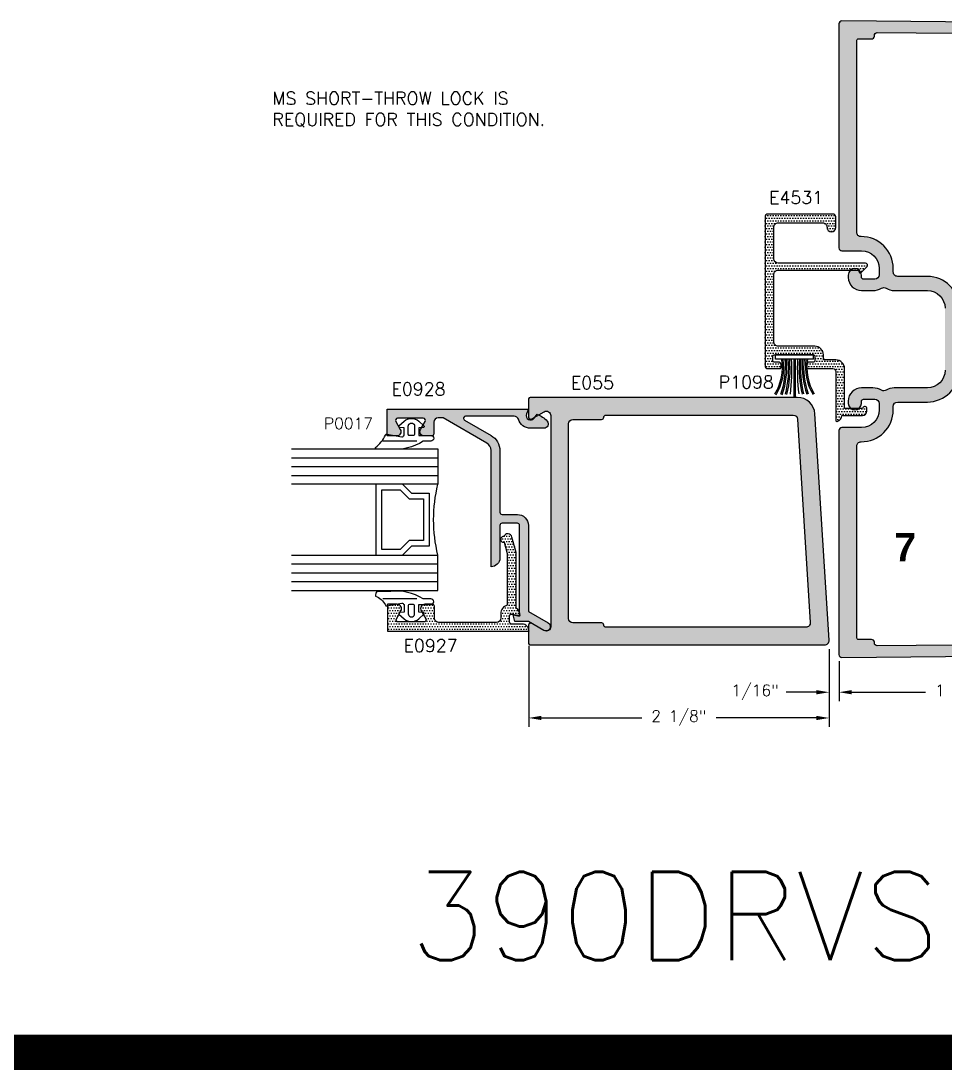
# Model space of a CAD drawing. Extents: x 0 to 139, y 0 to 39.
# Drawn here: x 29.75 to 36.28, y 26.83 to 34.25 of the extents above; entities that cross this region are included whole.
import ezdxf

# ---------------------------------------------------------------- set-up
doc = ezdxf.new("R2010")
doc.units = 0
doc.header["$MEASUREMENT"] = 0
doc.layers.get('DEFPOINTS').update_dxf_attribs({"linetype": 'CONTINUOUS'})
for name, color, linetype in [('R-ANNO-DIMS', 3, 'CONTINUOUS'), ('R-ANNO-TEXT', 6, 'CONTINUOUS'), ('R-DET1', 4, 'CONTINUOUS'), ('R-DET2', 2, 'CONTINUOUS'), ('R-OTLN', 1, 'CONTINUOUS'), ('R-PAT1', 5, 'CONTINUOUS'), ('TITLE', 7, 'CONTINUOUS')]:
    doc.layers.add(name, color=color, linetype=linetype)
doc.styles.get("Standard").update_dxf_attribs({"font": 'simplex'})
doc.dimstyles.new('1X', dxfattribs={"dimtxt": 0.08, "dimasz": 0.09, "dimexe": 0.0625, "dimexo": 0.0625, "dimgap": 0.0625, "dimtad": 0, "dimdec": 5, "dimzin": 4, "dimtxsty": 'STANDARD', "dimcen": 0, "dimazin": 3, "dimtfac": 1, "dimtdec": 5, "dimtofl": 0, "dimtmove": 0, "dimatfit": 3, "dimtolj": 1, "dimtzin": 0})
pattern_1 = [(0, (30.73358910054979, 26.76292618112427), (0.009375, 0.01875), [0, -0.01875])]

# ---------------------------------------------------------------- blocks, each defined once
blk = doc.blocks.new('*D8')
at = {"layer": 'DEFPOINTS', "color": 0}
for p in [(35.46140788283751, 29.87169323325892), (35.53201933336552, 29.78584132183121), (35.46140788283751, 29.50401309183361)]:
    blk.add_point(p, dxfattribs=at)
at = {"layer": 'R-ANNO-DIMS', "color": 0}
for p, q in [((35.46140788283751, 29.80919323325892), (35.46140788283751, 29.44151309183361)), ((35.53201933336552, 29.72334132183121), (35.53201933336552, 29.44151309183361)), ((35.3714078828375, 29.50401309183361), (35.15676502569465, 29.50401309183361)), ((35.62201933336552, 29.50401309183361), (35.71201933336552, 29.50401309183361))]:
    blk.add_line(p, q, dxfattribs=at)
for points in [[(35.3714078828375, 29.51901309183361), (35.3714078828375, 29.48901309183361), (35.46140788283751, 29.50401309183361)], [(35.62201933336552, 29.51901309183361), (35.62201933336552, 29.48901309183361), (35.53201933336552, 29.50401309183361)]]:
    blk.add_solid(points, dxfattribs=at)
at = {"layer": 'R-ANNO-DIMS', "color": 0, "insert": (34.93807454950417, 29.50401309183361), "char_height": 0.08, "attachment_point": 5}
blk.add_mtext('\\A1;1/16"', dxfattribs=at)
blk = doc.blocks.new('*D9')
at = {"layer": 'DEFPOINTS', "color": 0}
for p in [(33.33670683336552, 29.89521632183121), (35.46140788283751, 29.87169323325892), (33.33670683336552, 29.32211606660232)]:
    blk.add_point(p, dxfattribs=at)
at = {"layer": 'R-ANNO-DIMS', "color": 0}
for p, q in [((33.33670683336552, 29.83271632183121), (33.33670683336552, 29.25961606660232)), ((35.46140788283751, 29.80919323325892), (35.46140788283751, 29.25961606660232)), ((33.42670683336552, 29.32211606660232), (34.13655735810151, 29.32211606660232)), ((35.3714078828375, 29.32211606660232), (34.66155735810152, 29.32211606660232))]:
    blk.add_line(p, q, dxfattribs=at)
for points in [[(33.42670683336552, 29.33711606660232), (33.42670683336552, 29.30711606660232), (33.33670683336552, 29.32211606660232)], [(35.3714078828375, 29.33711606660232), (35.3714078828375, 29.30711606660232), (35.46140788283751, 29.32211606660232)]]:
    blk.add_solid(points, dxfattribs=at)
at = {"layer": 'R-ANNO-DIMS', "color": 0, "insert": (34.39905735810152, 29.32211606660232), "char_height": 0.08, "attachment_point": 5}
blk.add_mtext('\\A1;2 1/8"', dxfattribs=at)
blk = doc.blocks.new('*D10')
at = {"layer": 'DEFPOINTS', "color": 0}
for p in [(35.53201933336552, 29.78584132183121), (37.28116671748985, 29.78526197297322), (37.28116671748985, 29.50401309183361)]:
    blk.add_point(p, dxfattribs=at)
at = {"layer": 'R-ANNO-DIMS', "color": 0}
for p, q in [((35.53201933336552, 29.72334132183121), (35.53201933336552, 29.44151309183361)), ((37.28116671748985, 29.72276197297322), (37.28116671748985, 29.44151309183361)), ((35.62201933336552, 29.50401309183361), (36.14409302542768, 29.50401309183361)), ((37.19116671748984, 29.50401309183361), (36.66909302542769, 29.50401309183361))]:
    blk.add_line(p, q, dxfattribs=at)
for points in [[(35.62201933336552, 29.51901309183361), (35.62201933336552, 29.48901309183361), (35.53201933336552, 29.50401309183361)], [(37.19116671748984, 29.51901309183361), (37.19116671748984, 29.48901309183361), (37.28116671748985, 29.50401309183361)]]:
    blk.add_solid(points, dxfattribs=at)
at = {"layer": 'R-ANNO-DIMS', "color": 0, "insert": (36.40659302542768, 29.50401309183361), "char_height": 0.08, "attachment_point": 5}
blk.add_mtext('\\A1;1 3/4"', dxfattribs=at)

msp = doc.modelspace()

# ---------------------------------------------------------------- hatches: boundary and pattern name
at = {"layer": 'R-PAT1'}
h = msp.add_hatch(dxfattribs=at)
h.set_pattern_fill('DOTS', color=256, scale=0.3, style=0)
h.set_pattern_definition(pattern_1)
edge = h.paths.add_edge_path()
edge.add_arc((35.55140788283751, 31.35499129738978), 0.02000000000000313, 90.00000000002038, 180.0000000000203)
edge.add_line((35.53140788283751, 31.35499129738977), (35.53140788283751, 29.77016659631332))
edge.add_arc((35.55140788283751, 29.77016659631331), 0.02000000000000313, 179.9999999999796, 270.4999999999857)
edge.add_line((35.55158241354747, 29.75016735785202), (37.26134200973853, 29.76508820380195))
edge.add_arc((37.26116747902856, 29.78508744226324), 0.02000000000000502, 270.5000000000264, 360.5000000000264)
edge.add_line((37.28116671748985, 29.78526197297322), (37.27791919260371, 30.15739146593489))
edge.add_arc((37.2699194972192, 30.15732165365091), 0.007999999999999124, 0.4999999999909929, 120.5001091747006)
edge.add_line((37.26585917718113, 30.16421467919768), (37.2375038714957, 30.14751205491771))
edge.add_arc((37.22989077142432, 30.16043647781791), 0.01499999999999774, 180.5000000000198, 300.50010917472866, ccw=False)
edge.add_line((37.21489134257836, 30.16030557978543), (37.21425088277145, 30.23369500452191))
edge.add_arc((37.18325201591505, 30.23342531152968), 0.03100004001111048, 0.4984659742341289, 180.5015340257749)
edge.add_line((37.15225316354451, 30.23315395862288), (37.1535044019171, 30.08978636094358))
edge.add_arc((37.18450322136557, 30.09005690263508), 0.03100000000009193, 180.5000352863994, 254.5860505580462)
edge.add_arc((37.16802418979152, 30.03028699784686), 0.03099999999999839, 0.49999999999181455, 74.58605055812001, ccw=False)
edge.add_line((37.19902300940651, 30.0305575204473), (37.20047164080483, 29.86456080397846))
edge.add_arc((37.18047240234355, 29.86438627326849), 0.01999999999999786, -89.49999999999369, 0.5000000000063096, ccw=False)
edge.add_line((37.18064693305352, 29.84438703480721), (35.80158241354747, 29.83235212107057))
edge.add_arc((35.8014078828375, 29.85235135953185), 0.01999999999999786, 180, 270.50000000000625, ccw=False)
edge.add_line((35.78140788283751, 29.85235135953185), (35.78140788283751, 29.85700247521216))
edge.add_arc((35.76140788283751, 29.85700247521216), 0.01999999999999602, 0, 90.50000000000627)
edge.add_line((35.76123335212754, 29.87700171367344), (35.67153878086999, 29.87621896100853))
edge.add_arc((35.67140788283751, 29.89121838985449), 0.01499999999999842, 180.0000000000271, 270.5000000000198, ccw=False)
edge.add_line((35.65640788283751, 29.89121838985449), (35.65640788283751, 31.24400910132289))
edge.add_arc((35.68740788283752, 31.2440091013229), 0.03100000000001302, 89.3242623115841, 180.0000000000131, ccw=False)
edge.add_arc((35.69042703781584, 31.49999129738977), 0.2249999999999945, 269.3242623115799, 360.0000000000027)
edge.add_line((35.91542703781584, 31.49999129738978), (35.91542703781584, 31.52495955149278))
edge.add_arc((35.94642703781584, 31.52495955149278), 0.03100000000000591, 90, 180, ccw=False)
edge.add_line((35.94642703781584, 31.55595955149279), (36.15640788283751, 31.55595955149278))
edge.add_arc((36.15640788283751, 31.78095955149278), 0.2250000000000085, 270, 360)
edge.add_line((36.38140788283751, 31.78095955149278), (36.38140788283751, 31.99999129738978))
edge.add_line((36.38140788283751, 31.99999129738978), (36.38140788283751, 32.21902304328677))
edge.add_arc((36.15640788283751, 32.21902304328676), 0.2250000000000014, 1.809382218788122e-12, 90.00000000000179)
edge.add_line((36.15640788283751, 32.44402304328676), (35.94642703781584, 32.44402304328676))
edge.add_arc((35.94642703781584, 32.47502304328677), 0.03100000000000591, 180, 270, ccw=False)
edge.add_line((35.91542703781584, 32.47502304328677), (35.91542703781584, 32.49999129738977))
edge.add_arc((35.69042703781589, 32.49999129738973), 0.2249999999999446, 9.046911093942898e-12, 90.67573768843293)
edge.add_arc((35.6874078828375, 32.75597349345654), 0.0310000000000005, 180.0000000000131, 270.67573768844244, ccw=False)
edge.add_line((35.65640788283751, 32.75597349345654), (35.65640788283751, 34.10876420492507))
edge.add_arc((35.67140788283751, 34.10876420492507), 0.01500000000000767, 89.50000000000762, 180, ccw=False)
edge.add_line((35.67153878086999, 34.12376363377103), (35.76123335212754, 34.12298088110612))
edge.add_arc((35.76140788283751, 34.1429801195674), 0.01999999999999786, 269.4999999999937, 360)
edge.add_line((35.78140788283751, 34.1429801195674), (35.78140788283751, 34.1476312352477))
edge.add_arc((35.80140788283751, 34.1476312352477), 0.02000000000000313, 89.5000000000141, 180, ccw=False)
edge.add_line((35.80158241354747, 34.16763047370898), (37.18064693305352, 34.15559555997233))
edge.add_arc((37.18047240234355, 34.13559632151104), 0.01999999999999786, -0.5000000000063096, 89.49999999999369, ccw=False)
edge.add_line((37.20047164080483, 34.13542179080108), (37.19902300949439, 33.96942508440154))
edge.add_arc((37.16802418987945, 33.96969560700206), 0.03099999999994756, 285.41391550122125, 359.49999999986295, ccw=False)
edge.add_arc((37.18450318604722, 33.9099256924522), 0.03100000000001286, 105.4139155013649, 179.499978828104)
edge.add_line((37.15350436653218, 33.91019622650731), (37.15225316267186, 33.76682853616047))
edge.add_arc((37.18325201460553, 33.76655713319244), 0.03100004001249786, 179.4983734450958, 359.5016265548952)
edge.add_line((37.2142508818988, 33.76628749026145), (37.21489134289002, 33.83967705070681))
edge.add_arc((37.22989077173598, 33.83954615267433), 0.01499999999999842, 59.4999590346618, 179.4999999999802, ccw=False)
edge.add_line((37.23750385642111, 33.85247058463776), (37.26585918609359, 33.83576799169737))
edge.add_arc((37.26991949792565, 33.84266102207786), 0.00799999999999611, 239.4999590346662, 359.4999999999835)
edge.add_line((37.27791919331016, 33.84259120979387), (37.28116671748985, 34.21472062180635))
edge.add_arc((37.26116747902857, 34.21489515251631), 0.01999999999999069, 359.5000000000139, 449.5000000000139)
edge.add_line((37.26134200973853, 34.23489439097759), (35.55158241354747, 34.24981523692753))
edge.add_arc((35.5514078828375, 34.22981599846625), 0.01999999999999786, 89.49999999999375, 180)
edge.add_line((35.53140788283751, 34.22981599846625), (35.53140788283751, 32.64499129738978))
edge.add_arc((35.5514078828375, 32.64499129738978), 0.01999999999999602, 180, 270)
edge.add_line((35.5514078828375, 32.62499129738978), (35.69042703781584, 32.62499129738978))
edge.add_arc((35.69042703781584, 32.49999129738978), 0.125, 0, 90, ccw=False)
edge.add_line((35.81542703781584, 32.49999129738978), (35.81542703781584, 32.45502304328677))
edge.add_arc((35.78442703781585, 32.45502304328678), 0.03099999999999881, 269.99999999998687, 359.99999999998687, ccw=False)
edge.add_line((35.78442703781584, 32.42402304328678), (35.70542703781584, 32.42402304328678))
edge.add_arc((35.70542703781584, 32.43902304328677), 0.01499999999999346, 180.0000000000271, 270.0000000000271, ccw=False)
edge.add_line((35.69042703781584, 32.43902304328677), (35.69042703781584, 32.45352304328676))
edge.add_arc((35.64392703781584, 32.45352304328676), 0.04650000000000176, 0, 180)
edge.add_line((35.59742703781584, 32.45352304328676), (35.59742703781584, 32.43702304328677))
edge.add_arc((35.69042703781584, 32.43702304328678), 0.09299999999999642, 180.0000000000044, 270.0000000000044)
edge.add_line((35.69042703781584, 32.34402304328678), (35.77042703781584, 32.34402304328677))
edge.add_arc((35.77042703781582, 32.46902304328678), 0.1250000000000142, 270.0000000000098, 300.0593864917926)
edge.add_arc((35.84856702562799, 32.33400399905702), 0.03100000000000084, 57.87116047521607, 120.05938649176261, ccw=False)
edge.add_arc((35.92142703781584, 32.45002304328676), 0.105999999999986, 237.8711604752359, 270)
edge.add_line((35.92142703781584, 32.34402304328677), (36.15640788283751, 32.34402304328677))
edge.add_arc((36.15640788283751, 32.21902304328677), 0.125, 0, 90, ccw=False)
edge.add_line((36.28140788283751, 32.21902304328677), (36.28140788283751, 31.99999129738978))
edge.add_line((36.28140788283751, 31.99999129738978), (36.28140788283751, 31.78095955149278))
edge.add_arc((36.15640788283751, 31.78095955149278), 0.125, -90, 0, ccw=False)
edge.add_line((36.15640788283751, 31.65595955149278), (35.92142703781584, 31.65595955149278))
edge.add_arc((35.92142703781584, 31.54995955149279), 0.105999999999991, 90, 122.1288395247631)
edge.add_arc((35.84856702562799, 31.66597859572254), 0.0310000000000013, 239.94061350821949, 302.1288395247658, ccw=False)
edge.add_arc((35.77042703781585, 31.53095955149278), 0.1249999999999989, 59.9406135082187, 90.00000000000325)
edge.add_line((35.77042703781584, 31.65595955149278), (35.69042703781584, 31.65595955149277))
edge.add_arc((35.69042703781584, 31.56295955149277), 0.09299999999999642, 89.99999999999562, 179.9999999999956)
edge.add_line((35.59742703781584, 31.56295955149278), (35.59742703781584, 31.54645955149277))
edge.add_arc((35.64392703781584, 31.54645955149277), 0.04650000000000176, 180, 360)
edge.add_line((35.69042703781584, 31.54645955149277), (35.69042703781584, 31.56095955149279))
edge.add_arc((35.70542703781584, 31.56095955149279), 0.01500000000000057, 90, 180, ccw=False)
edge.add_line((35.70542703781584, 31.57595955149279), (35.78442703781584, 31.57595955149279))
edge.add_arc((35.78442703781584, 31.54495955149278), 0.03100000000000591, 0, 90, ccw=False)
edge.add_line((35.81542703781584, 31.54495955149278), (35.81542703781584, 31.49999129738978))
edge.add_arc((35.69042703781584, 31.49999129738978), 0.125, -90, 0, ccw=False)
edge.add_line((35.69042703781584, 31.37499129738978), (35.5514078828375, 31.37499129738978))
h = msp.add_hatch(dxfattribs=at)
h.set_pattern_fill('DOTS', color=256, scale=0.3, style=0)
h.set_pattern_definition(pattern_1)
edge = h.paths.add_edge_path()
edge.add_arc((35.30959174222391, 31.79976047855586), 0.008000000000002672, 180.0000000000254, 270)
edge.add_line((35.30959174222391, 31.79176047855586), (35.48859174222391, 31.79176047855586))
edge.add_arc((35.4885917422239, 31.77176047855585), 0.02000000000000313, -2.029310053330846e-11, 89.9999999999797, ccw=False)
edge.add_line((35.50859174222391, 31.77176047855585), (35.50859174222391, 31.42629818098183))
edge.add_arc((35.51659174222391, 31.42629818098182), 0.008000000000002672, 179.9999999999491, 286.8550928569553)
edge.add_arc((35.50552455031754, 31.46282750827105), 0.04616902525473057, 286.8550928569733, 356.190101886297)
edge.add_line((35.55159154222391, 31.45975974855585), (35.69759172222391, 31.45975974855585))
edge.add_arc((35.69759146201388, 31.49076002876515), 0.0310002802103902, 270.0004809291008, 359.9997223780226)
edge.add_line((35.72859174222391, 31.49075987855585), (35.72859174222391, 31.50976088855585))
edge.add_arc((35.7135917572239, 31.50976090566314), 0.01499998500001264, 359.9999346548875, 519.645625193592)
edge.add_arc((35.69202790822339, 31.51776088855584), 0.007999999999997136, 270, 339.6456251935986, ccw=False)
edge.add_line((35.69202790822339, 31.50976088855585), (35.5705917422239, 31.50976088855585))
edge.add_line((35.5705917422239, 31.50976088855585), (35.5705917422239, 31.79176047855586))
edge.add_arc((35.50859123008888, 31.79176026642258), 0.06200051213538468, 0.0001960361456130359, 89.99952672688634)
edge.add_line((35.50859174222391, 31.85376077855585), (35.4215917422239, 31.85376077855585))
edge.add_line((35.4215917422239, 31.85376077855585), (35.4215917422239, 31.88876057855585))
edge.add_arc((35.35959105937616, 31.88876019570967), 0.06200068284892775, 0.0003537940097903482, 89.999461381474)
edge.add_line((35.35959164222391, 31.95076087855585), (35.10159174222391, 31.95076087855585))
edge.add_arc((35.10159174222336, 31.98176087855547), 0.03099999999961511, 179.9998151741935, 270.0000000010243, ccw=False)
edge.add_line((35.0705917422239, 31.98176097855585), (35.0705917422239, 32.45675947855585))
edge.add_arc((35.101588157708, 32.45676306306036), 0.03099641569135755, 89.99355899541513, 180.0066258299757, ccw=False)
edge.add_line((35.10159164222391, 32.48775947855586), (35.6655916722239, 32.48775947855586))
edge.add_arc((35.6655916722239, 32.47975947855585), 0.008000000000009777, 0, 90, ccw=False)
edge.add_line((35.67359167222391, 32.47975947855585), (35.67359167222391, 32.47607513736223))
edge.add_arc((35.68159167222391, 32.47607513736223), 0.007999999999995566, 180, 315.0001474841313)
edge.add_line((35.6872485410346, 32.47041829767397), (35.72924250572391, 32.51241247855585))
edge.add_arc((35.71874398921541, 32.52291236527), 0.0148481133444405, 314.9962612870897, 450.0050897137274)
edge.add_line((35.71874267022391, 32.53776047855585), (35.10159164222391, 32.53776047855585))
edge.add_arc((35.1015916422239, 32.56876047855584), 0.0309999999999917, 180, 270.00000000001313, ccw=False)
edge.add_line((35.07059164222391, 32.56876047855584), (35.07059164222391, 32.79176047855586))
edge.add_arc((35.1015916422239, 32.79176047855586), 0.0309999999999917, 89.99999999998693, 180, ccw=False)
edge.add_line((35.10159164222391, 32.82276047855585), (35.41559164222391, 32.82276047855585))
edge.add_arc((35.41558078654127, 32.79173427061959), 0.03102620983539825, -1.7967394697524242, 89.97995292319172, ccw=False)
edge.add_arc((35.47759174222391, 32.79076147855584), 0.03099999999999881, 179.9999999999869, 270)
edge.add_arc((35.47759174222391, 32.79076147855585), 0.03100000000000591, 270, 360)
edge.add_line((35.50859174222391, 32.79076147855585), (35.50859174222391, 32.86476047855585))
edge.add_arc((35.48859174222391, 32.86476047855585), 0.01999999999999602, 0, 90)
edge.add_line((35.48859174222391, 32.88476047855585), (35.0285917422239, 32.88476047855585))
edge.add_arc((35.0285917422239, 32.86476047855585), 0.01999999999999602, 90, 180)
edge.add_line((35.00859174222391, 32.86476047855585), (35.00859174222391, 31.81176047855585))
edge.add_arc((35.02859174222391, 31.81176047855585), 0.02000000000000313, 179.9999999999796, 269.9999999999797)
edge.add_line((35.0285917422239, 31.79176047855584), (35.1135916422239, 31.79176047855586))
edge.add_arc((35.1135916422239, 31.79976047855586), 0.007999999999999119, 270, 359.9999999999745)
edge.add_line((35.1215916422239, 31.79976047855585), (35.1215916422239, 31.81576067855585))
edge.add_arc((35.09859044720526, 31.81576018356292), 0.02300119502396993, 0.001233023139020943, 89.99702321879772)
edge.add_line((35.09859164222391, 31.83876137855584), (35.07259174222391, 31.83876137855584))
edge.add_arc((35.07259174222391, 31.84676137855585), 0.008000000000006224, 179.9999999999746, 270, ccw=False)
edge.add_line((35.0645917422239, 31.84676137855585), (35.0645917422239, 31.88076057855585))
edge.add_arc((35.0725917422239, 31.88076057855585), 0.007999999999995566, 89.99999999994913, 179.9999999999746, ccw=False)
edge.add_line((35.07259174222391, 31.88876057855585), (35.35159164222391, 31.88876057855585))
edge.add_arc((35.35159164222392, 31.88076057855585), 0.007999999999999119, 2.55226950685028e-11, 90.00000000005087, ccw=False)
edge.add_line((35.35959164222391, 31.88076057855585), (35.35959164222391, 31.84676137855585))
edge.add_arc((35.35159164222391, 31.84676137855585), 0.008000000000002672, -90, 2.55226950685028e-11, ccw=False)
edge.add_line((35.35159164222391, 31.83876137855584), (35.32459174222391, 31.83876137855584))
edge.add_arc((35.32459293724255, 31.81576018356291), 0.02300119502397611, 90.00297678118457, 179.9987669768433)
edge.add_line((35.30159174222391, 31.81576067855585), (35.30159174222391, 31.79976047855585))
h = msp.add_hatch(dxfattribs=at)
h.set_pattern_fill('DOTS', color=256, scale=0.3, style=0)
h.set_pattern_definition(pattern_1)
edge = h.paths.add_edge_path()
edge.add_line((35.23667183121095, 31.58876057855585), (33.34647183121095, 31.58876057855585))
edge.add_arc((33.34647183121095, 31.57876057855584), 0.01000000000000512, 90, 180)
edge.add_line((33.33647183121094, 31.57876057855584), (33.33647183121094, 31.44976057855585))
edge.add_arc((33.35147183121095, 31.44975096317123), 0.0150000030818614, 179.9632719412223, 299.999993203518)
edge.add_line((33.35897183121094, 31.43676057855585), (33.44597183121095, 31.48696057855585))
edge.add_arc((33.46147183121094, 31.46011375019764), 0.03100003536925456, 0.08655049179418484, 119.99996225792779, ccw=False)
edge.add_line((33.49247183121094, 31.46016057855584), (33.49247183121094, 29.96736057855585))
edge.add_arc((33.46147183121094, 29.96730741870455), 0.03100004558012322, -119.99995136206041, 0.0982526494819922, ccw=False)
edge.add_line((33.44597183121095, 29.94046057855584), (33.35897183121094, 29.99076057855585))
edge.add_arc((33.35147183121095, 29.97777019394046), 0.01500000308185386, 60.0000067964888, 180.0367280587641)
edge.add_line((33.33647183121094, 29.97776057855584), (33.33647183121094, 29.84876057855585))
edge.add_arc((33.34647183121094, 29.84876057855585), 0.00999999999999801, 179.9999999999796, 270)
edge.add_line((33.34647183121094, 29.83876057855585), (35.4304681859127, 29.83876057855585))
edge.add_arc((35.4304681859127, 29.86976057855585), 0.03099999999999881, 270, 363.5743488755018)
edge.add_line((35.46140788283751, 29.87169323325892), (35.36147183121094, 31.47156057855585))
edge.add_arc((35.2366559021569, 31.46369720017748), 0.1250633793927931, 3.604858403541425, 89.9927023595904)
edge = h.paths.add_edge_path(flags=16)
edge.add_line((33.85347183121095, 29.99476057855586), (33.64847183121094, 29.99476057855586))
edge.add_arc((33.64847183121093, 30.02576057855585), 0.03099999999999525, 180.0000000000066, 270.00000000001313, ccw=False)
edge.add_line((33.61747183121094, 30.02576057855585), (33.61747183121094, 31.40176057855585))
edge.add_arc((33.64847183121093, 31.40176057855585), 0.0309999999999917, 89.99999999998693, 179.9999999999934, ccw=False)
edge.add_line((33.64847183121094, 31.43276057855584), (33.85247183121094, 31.43276057855584))
edge.add_arc((33.85244925056578, 31.44778315920101), 0.01502259761579001, 270.0861220001037, 359.9138779998826)
edge.add_line((33.86747183121094, 31.44776057855584), (33.86747183121094, 31.44876057855585))
edge.add_arc((33.88249441185611, 31.44873799791069), 0.01502259761579357, 90.08612200013079, 179.9138779998827, ccw=False)
edge.add_line((33.88247183121094, 31.46376057855585), (35.207548596017, 31.46376057855585))
edge.add_arc((35.207548596017, 31.43276057855585), 0.03099999999999881, 3.575848731105623, 90, ccw=False)
edge.add_line((35.23848824233929, 31.43469404317966), (35.32835100612417, 29.99669404317966))
edge.add_arc((35.29741135980188, 29.99476057855584), 0.03099999999999713, -90, 3.5758487311119893, ccw=False)
edge.add_line((35.29741135980188, 29.96376057855585), (33.88247183121094, 29.96376057855585))
edge.add_arc((33.8824934267394, 29.97878954197049), 0.01502897893023076, 178.2039479240363, 269.9176701844758, ccw=False)
edge.add_arc((33.8532939371566, 29.98052731941), 0.01423437080477043, 354.8943970141806, 449.2839273334573)
h = msp.add_hatch(dxfattribs=at)
h.set_pattern_fill('DOTS', color=256, scale=0.3, style=0)
h.set_pattern_definition(pattern_1)
edge = h.paths.add_edge_path()
edge.add_line((33.07079762047987, 30.73023495798485), (33.07079762047987, 31.21224885798486))
edge.add_arc((33.00879624695129, 31.21224848994772), 0.06200137352967326, 0.000340104967831376, 59.99926717605745)
edge.add_line((33.03979762047987, 31.26594285798485), (32.73158182047987, 31.44389085798485))
edge.add_line((32.73158182047987, 31.44389085798485), (32.69679752047987, 31.44389085798485))
edge.add_arc((32.69679752047988, 31.41289085798485), 0.03100000000000236, 90.00000000001312, 180.0000000000066)
edge.add_line((32.66579752047987, 31.41289085798485), (32.66579752047987, 31.33089085798485))
edge.add_arc((32.65079752047987, 31.33089085798485), 0.01500000000000057, -90, 0, ccw=False)
edge.add_line((32.65079752047987, 31.31589085798485), (32.59879750799718, 31.31589085798485))
edge.add_arc((32.59879750799718, 31.34689085798485), 0.03099999999999525, 150.0000115675777, 270, ccw=False)
edge.add_line((32.57195071735054, 31.36239085256469), (32.60428232199406, 31.4183908606075))
edge.add_arc((32.5912919394231, 31.42589085798485), 0.01499999999999971, 330.0000115675495, 450)
edge.add_line((32.5912919394231, 31.44089085798485), (32.40930300153686, 31.44089085798485))
edge.add_arc((32.40930300153686, 31.42589085798486), 0.01499999999999702, 90, 210.0002953732075)
edge.add_line((32.39631265914453, 31.41839079101649), (32.42864454057289, 31.36239099638615))
edge.add_arc((32.40179783296207, 31.34689085798485), 0.03100000000000118, -90, 30.000295373223423, ccw=False)
edge.add_line((32.40179783296207, 31.31589085798485), (32.33479762047987, 31.31589085798485))
edge.add_line((32.33479762047987, 31.31589085798485), (32.33479762047987, 31.50589085798485))
edge.add_line((32.33479762047987, 31.50589085798485), (33.33479752047987, 31.50589085798485))
edge.add_line((33.33479752047987, 31.50589085798485), (33.32101119428869, 31.47139554079556))
edge.add_arc((33.34979752047987, 31.45989085798485), 0.03100016616342608, 158.2154895882214, 322.1879262449502)
edge.add_line((33.37428845275929, 31.44088547616167), (33.39679725258087, 31.46989102297205))
edge.add_arc((33.33479752047989, 31.30517285798485), 0.1760001155037788, 41.25002614669779, 69.37371891264559, ccw=False)
edge.add_arc((33.44386557784885, 31.40082284655598), 0.03093198857114176, -89.99997660338857, 41.25033065963811, ccw=False)
edge.add_line((33.44386559047987, 31.36989085798484), (33.34979762047979, 31.36989092700848))
edge.add_arc((33.34979752047987, 31.45989085798485), 0.08999993097641706, 196.8134408242496, 270.00006366197704, ccw=False)
edge.add_arc((33.23397013470131, 31.42489085798487), 0.03099999999998651, 16.81344082421118, 89.99999999996061)
edge.add_line((33.23397013470133, 31.45589085798485), (32.89077908618678, 31.45589085798485))
edge.add_arc((32.89077908618678, 31.44089085798485), 0.01500000000000057, 90, 239.999903994998)
edge.add_line((32.88327906442007, 31.42790048949513), (33.07029762047987, 31.31992485798486))
edge.add_arc((33.0077981876161, 31.21167200994844), 0.1249994328638674, -6.965529490798872e-05, 60.000150086314875, ccw=False)
edge.add_line((33.13279762047987, 31.21167185798485), (33.13279762047987, 30.77689095798485))
edge.add_arc((33.14879762047987, 30.77689095798485), 0.01599999999999824, 180.0000000000127, 270)
edge.add_line((33.14879762047987, 30.76089095798486), (33.25679762047987, 30.76089095798486))
edge.add_arc((33.25679762047987, 30.68289095798485), 0.07800000000000296, 0, 90, ccw=False)
edge.add_line((33.33479762047987, 30.68289095798485), (33.33479762047987, 30.07577804251476))
edge.add_line((33.33479762047987, 30.07577804251476), (33.47429762617052, 29.99523764469936))
edge.add_arc((33.45879762654323, 29.96839086848691), 0.03099999002334318, -120.00000985053128, 59.99999014945729, ccw=False)
edge.add_line((33.44329762691595, 29.94154409227446), (33.33479752047987, 30.00418660798485))
edge.add_line((33.33479752047987, 30.00418660798485), (33.23912328918485, 30.00418660798485))
edge.add_line((33.23912328918485, 30.00418660798485), (33.22679762047986, 30.05018665798485))
edge.add_line((33.22679762047986, 30.05018665798485), (33.27279762047987, 30.04207557561764))
edge.add_line((33.27279762047987, 30.04207557561764), (33.27279762047987, 30.68289095798485))
edge.add_arc((33.25679762047987, 30.68289095798485), 0.01599999999999824, 2.544443745171093e-11, 90.00000000002544)
edge.add_line((33.25679762047987, 30.69889095798484), (33.14879762047987, 30.69889095798484))
edge.add_arc((33.14879762047987, 30.68289095798485), 0.01599999999999469, 90, 179.9999999999873)
edge.add_line((33.13279762047987, 30.68289095798485), (33.13279762047987, 30.45289095798485))
edge.add_arc((33.07079762047987, 30.45289095798485), 0.06199999999999761, -90, 0, ccw=False)
edge.add_line((33.07079762047987, 30.39089095798485), (33.07079762047987, 30.73023495798485))
h = msp.add_hatch(dxfattribs=at)
h.set_pattern_fill('DOTS', color=256, scale=0.3, style=0)
h.set_pattern_definition(pattern_1)
edge = h.paths.add_edge_path()
edge.add_line((32.40627168938951, 30.12591741692609), (32.33927168938951, 30.12591741692609))
edge.add_line((32.33927168938951, 30.12591741692609), (32.33927168938951, 29.93591741692609))
edge.add_line((32.33927168938951, 29.93591741692609), (33.33927155900431, 29.93591741692609))
edge.add_arc((33.28927155938951, 29.93591741692609), 0.04999999961479773, 0, 90.00002291831389)
edge.add_line((33.28927153938951, 29.98591741654089), (33.21627158938951, 29.98591747692609))
edge.add_arc((33.2162715893895, 30.00091747692608), 0.01499999999999346, 180.0000000000271, 270.0000000000271, ccw=False)
edge.add_line((33.20127158938951, 30.00091747692608), (33.20127158938951, 30.04144211692608))
edge.add_arc((33.21627159737744, 30.04144208711479), 0.01500000798796584, 80.00012427180718, 179.9998861293364, ccw=False)
edge.add_line((33.21887628938951, 30.05621421692608), (33.27727158938951, 30.04591751692608))
edge.add_arc((33.2139882893895, 30.04406121692608), 0.06331051973077022, 1.680185238242142, 58.283893352635)
edge.add_line((33.24727131369761, 30.09791715625951), (33.24727167938951, 30.49291761692608))
edge.add_line((33.24727167938951, 30.49291761692608), (33.21832708938951, 30.60094031692608))
edge.add_arc((33.18838627902964, 30.59292128590476), 0.03099608013163837, 14.99359910116711, 157.3667941034292)
edge.add_arc((33.15843991320753, 30.58489400283867), 0.02000027793669582, 86.16589182183114, 284.9988829159012)
edge.add_line((33.16361598938951, 30.56557511692608), (33.18527168938951, 30.48475411692608))
edge.add_line((33.18527168938951, 30.48475411692608), (33.18527168938951, 30.11921471692608))
edge.add_arc((33.20126337508766, 30.05932110728187), 0.06199176145005934, 104.9493284190677, 180.0025789815715)
edge.add_line((33.1392716137004, 30.05931831692608), (33.1392715893895, 30.02891748692609))
edge.add_arc((33.10827157231844, 30.02891747399715), 0.03100001707106073, -89.9999684484028, 2.3895918502603308e-05, ccw=False)
edge.add_line((33.10827158938951, 29.99791745692609), (32.70127168938951, 29.99791745692609))
edge.add_arc((32.70127168938951, 30.02891745692609), 0.03099999999999881, 179.9999815174889, 270, ccw=False)
edge.add_line((32.67027168938951, 30.02891746692609), (32.67027168938951, 30.11091741692609))
edge.add_arc((32.65527168938951, 30.11091741692609), 0.01500000000000057, 0, 90)
edge.add_line((32.65527168938951, 30.12591741692609), (32.60327168938951, 30.12591741692609))
edge.add_arc((32.60327168938951, 30.09491741692608), 0.03100000000000236, 90, 210.0025561106182)
edge.add_line((32.57642559339337, 30.07941621923796), (32.60875653719145, 30.02341748452483))
edge.add_arc((32.59576618938951, 30.01591742692608), 0.01499999999999713, -90, 30.000254047177407, ccw=False)
edge.add_line((32.59576618938951, 30.00091742692608), (32.41377708938951, 30.00091748212323))
edge.add_arc((32.41377708938951, 30.01591741692609), 0.01499993480285866, 149.9998121124221, 270, ccw=False)
edge.add_line((32.40078678938951, 30.02341742692609), (32.43302058938951, 30.07924911692609))
edge.add_arc((32.40627168938951, 30.09491741692609), 0.03099998832419135, 329.6401507379842, 450)
edge.add_arc((32.40627168938951, 30.12591741108818), 5.837904382133274e-09, 90, 270, ccw=False)

# ---------------------------------------------------------------- linework, layer by layer
at = {"layer": 'R-DET1'}
for points in [[(35.30159174222391, 31.79976047855585, 0.414213562373095), (35.30959174222391, 31.79176047855586), (35.48859174222391, 31.79176047855586, -0.414213562373095), (35.50859174222391, 31.77176047855585), (35.50859174222391, 31.42629818098183, 0.5032488353033644), (35.51891135962729, 31.41864185189394, 0.3121116704504286), (35.55159154222391, 31.45975974855585), (35.69759172222391, 31.45975974855585, 0.4142096847024618), (35.72859174222391, 31.49075987855585), (35.72859174222391, 31.50976088855585, 0.8364685785934068), (35.69952838233257, 31.51497828399582, -0.3135996460870694), (35.69202790822339, 31.50976088855585), (35.5705917422239, 31.50976088855585), (35.5705917422239, 31.79176047855586, 0.4142101409010818), (35.50859174222391, 31.85376077855585), (35.4215917422239, 31.85376077855585), (35.4215917422239, 31.88876057855585, 0.4142090004112708), (35.35959164222391, 31.95076087855585), (35.10159174222391, 31.95076087855585, -0.4142145071991075), (35.0705917422239, 31.98176097855585), (35.0705917422239, 32.45675947855585, -0.4142803609689801), (35.10159164222391, 32.48775947855586), (35.6655916722239, 32.48775947855586, -0.414213562373095), (35.67359167222391, 32.47975947855585), (35.67359167222391, 32.47607513736223, 0.6681795687489501), (35.6872485410346, 32.47041829767397), (35.72924250572391, 32.51241247855585, 0.6682343589451617), (35.71874267022391, 32.53776047855585), (35.10159164222391, 32.53776047855585, -0.414213562373095), (35.07059164222391, 32.56876047855584), (35.07059164222391, 32.79176047855586, -0.4142135623730992), (35.10159164222391, 32.82276047855585), (35.41559164222391, 32.82276047855585, -0.4233253683336736), (35.44659174222391, 32.79076147855585, 0.4142135623730991), (35.47759174222391, 32.75976147855584, 0.414213562373095), (35.50859174222391, 32.79076147855585), (35.50859174222391, 32.86476047855585, 0.414213562373095), (35.48859174222391, 32.88476047855585), (35.0285917422239, 32.88476047855585, 0.414213562373082), (35.00859174222391, 32.86476047855585), (35.00859174222391, 31.81176047855585, 0.4142135623730853), (35.0285917422239, 31.79176047855584), (35.1135916422239, 31.79176047855586, 0.414213562373095), (35.1215916422239, 31.79976047855585), (35.1215916422239, 31.81576067855585, 0.4141920422231903), (35.09859164222391, 31.83876137855584), (35.07259174222391, 31.83876137855584, -0.414213562373095), (35.0645917422239, 31.84676137855585), (35.0645917422239, 31.88076057855585, -0.4142135623730948), (35.07259174222391, 31.88876057855585), (35.35159164222391, 31.88876057855585, -0.414213562373095), (35.35959164222391, 31.88076057855585), (35.35959164222391, 31.84676137855585, -0.4142135623730932), (35.35159164222391, 31.83876137855584), (35.32459174222391, 31.83876137855584, 0.4141920422231391), (35.30159174222391, 31.81576067855585)], [(32.40627168938951, 30.12591741692609), (32.33927168938951, 30.12591741692609), (32.33927168938951, 29.93591741692609), (33.33927155900431, 29.93591741692609, 0.4142136795303875), (33.28927153938951, 29.98591741654089), (33.21627158938951, 29.98591747692609, -0.414213562373095), (33.20127158938951, 30.00091747692608), (33.20127158938951, 30.04144211692608, -0.4663063931197173), (33.21887628938951, 30.05621421692608), (33.27727158938951, 30.04591751692608, 0.2521277736724621), (33.24727131369761, 30.09791715625951), (33.24727167938951, 30.49291761692608), (33.21832708938951, 30.60094031692608, 0.7157527911224081), (33.1597772893895, 30.60484951692608, 1.179503686689975), (33.16361598938951, 30.56557511692608), (33.18527168938951, 30.48475411692608), (33.18527168938951, 30.11921471692608, 0.3397134021535914), (33.1392716137004, 30.05931831692608), (33.1392715893895, 30.02891748692609, -0.4142135232376429), (33.10827158938951, 29.99791745692609), (32.70127168938951, 29.99791745692609, -0.4142136568547816), (32.67027168938951, 30.02891746692609), (32.67027168938951, 30.11091741692609, 0.414213562373095), (32.65527168938951, 30.12591741692609), (32.60327168938951, 30.12591741692609, 0.5773651401341753), (32.57642559339337, 30.07941621923796), (32.60875653719145, 30.02341748452483, -0.5773517471770181), (32.59576618938951, 30.00091742692608), (32.41377708938951, 30.00091748212323, -0.5773513622757223), (32.40078678938951, 30.02341742692609), (32.43302058938951, 30.07924911692609, 0.5794456885954623), (32.40627168938951, 30.12591740525028, -1.000000000000002)]]:
    msp.add_lwpolyline(points, format="xyb", close=True, dxfattribs=at)
at = {"layer": 'R-DET1', "linetype": 'CONTINUOUS'}
msp.add_lwpolyline([(33.07079762047987, 30.73023495798485), (33.07079762047987, 31.21224885798486, 0.2679441747827628), (33.03979762047987, 31.26594285798485), (32.73158182047987, 31.44389085798485), (32.69679752047987, 31.44389085798485, 0.414213562373095), (32.66579752047987, 31.41289085798485), (32.66579752047987, 31.33089085798485, -0.4142135623731122), (32.65079752047987, 31.31589085798485), (32.59879750799718, 31.31589085798485, -0.5773502018922027), (32.57195071735054, 31.36239085256469), (32.60428232199406, 31.4183908606075, 0.5773502018922106), (32.5912919394231, 31.44089085798485), (32.40930300153686, 31.44089085798485, 0.5773519876026599), (32.39631265914453, 31.41839079101649), (32.42864454057289, 31.36239099638615, -0.5773519876026744), (32.40179783296207, 31.31589085798485), (32.33479762047987, 31.31589085798485), (32.33479762047987, 31.50589085798485), (33.33479752047987, 31.50589085798485), (33.32101119428869, 31.47139554079556, 0.8690756106374549), (33.37428845275929, 31.44088547616167), (33.39679725258087, 31.46989102297205, -0.1233324454869151), (33.46712136047987, 31.42121785798486, -0.6447667400829383), (33.44386559047987, 31.36989085798484), (33.34979762047979, 31.36989092700848, -0.3306536283672185), (33.26364493641533, 31.43385780524873, 0.330653320219514), (33.23397013470133, 31.45589085798485), (32.89077908618678, 31.45589085798485, 0.7673263224333275), (32.88327906442007, 31.42790048949513), (33.07029762047987, 31.31992485798486, -0.2679502200740389), (33.13279762047987, 31.21167185798485), (33.13279762047987, 30.77689095798485, 0.414213562373095), (33.14879762047987, 30.76089095798486), (33.25679762047987, 30.76089095798486, -0.4142135623730961), (33.33479762047987, 30.68289095798485), (33.33479762047987, 30.07577804251476), (33.47429762617052, 29.99523764469936, -0.9999999999999999), (33.44329762691595, 29.94154409227446), (33.33479752047987, 30.00418660798485), (33.23912328918485, 30.00418660798485), (33.22679762047986, 30.05018665798485), (33.27279762047987, 30.04207557561764), (33.27279762047987, 30.68289095798485, 0.414213562373095), (33.25679762047987, 30.69889095798484), (33.14879762047987, 30.69889095798484, 0.414213562373095), (33.13279762047987, 30.68289095798485), (33.13279762047987, 30.45289095798485, -0.414213562373095), (33.07079762047987, 30.39089095798485)], format="xyb", close=True, dxfattribs=at)
at = {"layer": 'R-DET2'}
for p, q in [((35.08159164222391, 31.85876057855585), (35.08159164222391, 31.88876057855585)), ((35.35159164222391, 31.88876057855585), (35.08159164222391, 31.88876057855585)), ((35.35159164222391, 31.85876057855585), (35.08159164222391, 31.85876057855585)), ((35.21217553201125, 31.85876057855585), (35.21217553201125, 31.58876057855585)), ((35.22217553201126, 31.85876057855585), (35.22217553201126, 31.58876057855585)), ((35.35159164222391, 31.85876057855585), (35.35159164222391, 31.88876057855585))]:
    msp.add_line(p, q, dxfattribs=at)
for points in [[(32.36059426786233, 31.22306021073626), (32.26248569597973, 31.22306021073626, -0.477037012448265), (32.25270463668988, 31.23514128718092, 0.1406653100870492), (32.32304622659871, 31.32148696213127, -0.3788088368526451), (32.33369884331604, 31.32936783266754), (32.43901547848805, 31.31015382100929, 0.3462419148266733), (32.45488703591552, 31.32011576799022), (32.45488703591552, 31.37420268297953), (32.42468978997354, 31.37531354805745, -0.6086559015379466), (32.41928642301482, 31.38845828894675), (32.45583906161443, 31.42076895979447, -0.3786170875212405), (32.5589350102166, 31.42076895979447), (32.59548764881621, 31.38845828894675, -0.6086559015379387), (32.5900842818575, 31.37531354805745), (32.55988703591552, 31.37420268297953), (32.55988703591552, 31.31920268297952), (32.64488703591552, 31.31920268297952, -0.9999999999999999), (32.64488703591552, 31.27920268297953), (32.58984752864787, 31.27920268297953, -0.1709008816327118)], [(32.51488703591552, 31.40525005807609, -0.341998713119647), (32.52988703591552, 31.38588514134504), (32.52988703591552, 31.32720268297953, -0.414213562373095), (32.52188703591552, 31.31920268297952), (32.49288703591552, 31.31920268297952, -0.4142135623730958), (32.48488703591552, 31.32720268297953), (32.48488703591552, 31.38588514134504, -0.341998713119647), (32.49988703591552, 31.40525005807609, -0.1270166537925822)], [(32.36147101064307, 30.21672089018845), (32.26336243876052, 30.21672080298084, 0.217940884498496), (32.25414015958287, 30.1839708439784, -0.1690634905219287), (32.32304640531466, 30.12201531455499, 0.3788088368526451), (32.3336990290372, 30.11413445348772), (32.43901564713005, 30.13334855876072, -0.3462419148266733), (32.45488721341258, 30.12338662588785), (32.45488726148982, 30.06929971089856), (32.42469001653529, 30.06818881897865, 0.6086559015379466), (32.41928666126079, 30.05504407328637), (32.45583932858097, 30.02273343492989, 0.3786170875212405), (32.5589352771831, 30.0227335265707), (32.59548788706211, 30.05504422990963, 0.6086559015379387), (32.59008450841919, 30.06818896599594), (32.55988726148978, 30.06929980423187), (32.55988721260091, 30.12429980423185), (32.64488721260087, 30.12429987978739, 0.9999999999999999), (32.64488717704533, 30.16429987978738), (32.58984766977769, 30.16429983086338, 0.1721494571227325)], [(32.51488728908746, 30.03825238913534, 0.341998713119647), (32.5298872718742, 30.05761731919971), (32.52988721971203, 30.1162997775652, 0.414213562373095), (32.52188721260092, 30.12429977045409), (32.49288721260093, 30.12429974467632, 0.4142135623730958), (32.48488721971204, 30.1162997375652), (32.48488727187421, 30.0576172791997, 0.341998713119647), (32.49988728908747, 30.03825237580202, 0.1270166537925822)]]:
    msp.add_lwpolyline(points, format="xyb", close=True, dxfattribs=at)
for points in [[(32.54569724533673, 31.27920268297953), (32.30592120768056, 31.27945029501328)], [(32.54569738646658, 30.16429979161869), (32.3059213490306, 30.16405196645074)]]:
    msp.add_lwpolyline(points, dxfattribs=at)
at = {"layer": 'R-DET2', "color": 2}
for points in [[(31.65821057656951, 31.22402044674044), (32.69516942868518, 31.22402044674051), (32.69516942868518, 30.97402044674051), (31.65821057656951, 30.97402044674045)], [(31.65821057656951, 31.16152044674044), (32.69516942868518, 31.16152044674051)], [(31.65821057656951, 31.09902044674045), (32.69516942868518, 31.09902044674051)], [(31.65821057656951, 31.03652044674045), (32.69516942868518, 31.03652044674051)], [(32.25716942868518, 30.47402044674051), (32.25716942868518, 30.97402044674051)], [(32.44516942868518, 30.97402044674051), (32.50716942868518, 30.9120204467405), (32.63216942868518, 30.9120204467405), (32.63216942868518, 30.53602044674052), (32.50716942868518, 30.53602044674052), (32.44516942868518, 30.47402044674051)], [(31.65821057656952, 30.22402044674044), (32.69516942868518, 30.22402044674051), (32.69516942868518, 30.47402044674051)], [(31.65821057656951, 30.41152044674045), (32.69516942868518, 30.41152044674051)], [(31.65821057656951, 30.34902044674045), (32.69516942868518, 30.34902044674051)], [(31.65821057656952, 30.28652044674045), (32.69516942868518, 30.28652044674051)]]:
    msp.add_lwpolyline(points, dxfattribs=at)
msp.add_lwpolyline([(31.65821057656951, 30.47402044674045), (32.69516942868525, 30.47402044674051, -0.1233101835078811), (32.69516942868525, 30.97402044674051)], format="xyb", dxfattribs=at)
msp.add_lwpolyline([(32.42860088619028, 30.93402044674049), (32.49060088619028, 30.87202044674051), (32.59216942868518, 30.87202044674051), (32.59216942868518, 30.57602044674051), (32.49060088619028, 30.57602044674051), (32.42860088619028, 30.5140204467405), (32.29716942868518, 30.5140204467405), (32.29716942868518, 30.93402044674049)], close=True, dxfattribs=at)
at = {"layer": 'R-DET2'}
for centre, radius, start, end in [((34.76084772736615, 31.80230959245799), 0.36992332236092, 328.8788908285342, 8.777738236161717), ((34.76082296116028, 31.80231660278636), 0.3799480822492712, 328.8744241326929, 8.543316202444524), ((34.58256180985072, 31.80116466063373), 0.5703633354078269, 340.536411449324, 5.795669457724872), ((34.58253369588126, 31.80116956289341), 0.5803914489932034, 340.5345630792824, 5.694710379037739), ((34.38585267547224, 31.79514714854008), 0.7896474588577078, 346.52294994493, 4.620713829072176), ((34.3858201127343, 31.79515105474479), 0.7996800219156621, 346.5220453089985, 4.56233924146969), ((33.57901708931315, 31.79205322656132), 1.618715771819424, 353.5821363906654, 2.361830555220744), ((36.81502706952353, 31.79282740712327), 1.578408836473917, 177.6059485723578, 186.4993689267627), ((36.02897392836947, 31.79587308089982), 0.7801227140879411, 175.3762375444518, 193.6456307899678), ((36.0290258169531, 31.79587914990452), 0.7701746031098835, 175.3168342894741, 193.6470716763153), ((35.83788298821843, 31.80181071117849), 0.5664562067768244, 174.2298997752975, 199.7036916860471), ((35.83792802561126, 31.80181832901431), 0.556501243290052, 174.1271099967892, 199.7066349916621), ((35.66485702990256, 31.80292870754577), 0.371273507850182, 171.3510885735491, 211.491066667449), ((35.66489685922283, 31.80293960585054), 0.361313325534399, 171.1125116964954, 211.4981744691877)]:
    msp.add_arc(centre, radius, start, end, dxfattribs=at)
at = {"layer": 'R-OTLN'}
for points in [[(37.26134200973853, 34.23489439097759), (35.55158241354747, 34.24981523692753, 0.4167718538054227), (35.53140788283751, 34.22981599846625), (35.53140788283751, 32.64499129738978, 0.414213562373056), (35.5514078828375, 32.62499129738978), (35.69042703781584, 32.62499129738978, -0.414213562373095), (35.81542703781584, 32.49999129738978), (35.81542703781584, 32.45502304328677, -0.4142135623730697), (35.78442703781584, 32.42402304328678), (35.70542703781584, 32.42402304328678, -0.414213562373095), (35.69042703781584, 32.43902304328677), (35.69042703781584, 32.45352304328676, 0.9999999999999999), (35.59742703781584, 32.45352304328676), (35.59742703781584, 32.43702304328677, 0.4142135623730839), (35.69042703781584, 32.34402304328678), (35.77042703781584, 32.34402304328677, 0.131916120248614), (35.83303920753712, 32.36083470656422, -0.2782092012679878), (35.8650535977289, 32.36025648351776, 0.1411141523355899), (35.92142703781584, 32.34402304328677), (36.15640788283751, 32.34402304328677, -0.414213562373095), (36.28140788283751, 32.21902304328677)], [(36.38140788283751, 32.21902304328677, 0.4142135623730961), (36.15640788283751, 32.44402304328676), (35.94642703781584, 32.44402304328676, -0.4142135623731118), (35.91542703781584, 32.47502304328677), (35.91542703781584, 32.49999129738977, 0.4176721342937255), (35.68777348363567, 32.72497564940157, -0.4176721342937207), (35.65640788283751, 32.75597349345654), (35.65640788283751, 34.10876420492507, -0.4167718538054404), (35.67153878086999, 34.12376363377103), (35.76123335212754, 34.12298088110612, 0.4167718538054491), (35.78140788283751, 34.1429801195674), (35.78140788283751, 34.1476312352477, -0.4167718538053901), (35.80158241354747, 34.16763047370898), (37.18064693305352, 34.15559555997233, -0.4142135623730921)], [(36.28140788283751, 31.78095955149278, -0.414213562373095), (36.15640788283751, 31.65595955149278), (35.92142703781584, 31.65595955149278, 0.1411141523355846), (35.8650535977289, 31.63972611126179, -0.2782092012679875), (35.83303920753712, 31.63914788821535, 0.1319161202486175), (35.77042703781584, 31.65595955149278), (35.69042703781584, 31.65595955149277, 0.4142135623731008), (35.59742703781584, 31.56295955149278), (35.59742703781584, 31.54645955149277, 0.9999999999999999), (35.69042703781584, 31.54645955149277), (35.69042703781584, 31.56095955149279, -0.4142135623730777), (35.70542703781584, 31.57595955149279), (35.78442703781584, 31.57595955149279, -0.4142135623730867), (35.81542703781584, 31.54495955149278), (35.81542703781584, 31.49999129738978, -0.414213562373095), (35.69042703781584, 31.37499129738978), (35.5514078828375, 31.37499129738978, 0.414213562373147), (35.53140788283751, 31.35499129738977), (35.53140788283751, 29.77016659631332, 0.4167718538054227), (35.55158241354747, 29.75016735785202), (37.26134200973853, 29.76508820380195, 0.4142135623731082)], [(37.18064693305352, 29.84438703480721), (35.80158241354747, 29.83235212107057, -0.4167718538054416), (35.78140788283751, 29.85235135953185), (35.78140788283751, 29.85700247521216, 0.4167718538054621), (35.76123335212754, 29.87700171367344), (35.67153878086999, 29.87621896100853, -0.4167718538054405), (35.65640788283751, 29.89121838985449), (35.65640788283751, 31.24400910132289, -0.4176721342937116), (35.68777348363567, 31.27500694537788, 0.4176721342937165), (35.91542703781584, 31.49999129738978), (35.91542703781584, 31.52495955149278, -0.414213562373112), (35.94642703781584, 31.55595955149279), (36.15640788283751, 31.55595955149278, 0.4142135623730962), (36.38140788283751, 31.78095955149278)]]:
    msp.add_lwpolyline(points, format="xyb", dxfattribs=at)
for points in [[(35.23667183121095, 31.58876057855585), (33.34647183121095, 31.58876057855585, 0.414213562373095), (33.33647183121094, 31.57876057855584), (33.33647183121094, 31.44976057855585, 0.5775639246003069), (33.35897183121094, 31.43676057855585), (33.44597183121095, 31.48696057855585, -0.576846629099897), (33.49247183121094, 31.46016057855584), (33.49247183121094, 29.96736057855585, -0.5779217383816442), (33.44597183121095, 29.94046057855584), (33.35897183121094, 29.99076057855585, 0.5775639246002477), (33.33647183121094, 29.97776057855584), (33.33647183121094, 29.84876057855585, 0.414213562373095), (33.34647183121094, 29.83876057855585), (35.4304681859127, 29.83876057855585, 0.4326057653166043), (35.46140788283751, 29.87169323325892), (35.36147183121094, 31.47156057855585, 0.3958666547244254), (35.23667183121095, 31.58876057855585)], [(33.85347183121095, 29.99476057855586), (33.64847183121094, 29.99476057855586, -0.414213562373095), (33.61747183121094, 30.02576057855585), (33.61747183121094, 31.40176057855585, -0.4142135623730867), (33.64847183121094, 31.43276057855584), (33.85247183121094, 31.43276057855584, 0.4133333333333348), (33.86747183121094, 31.44776057855584), (33.86747183121094, 31.44876057855585, -0.4133333333333176), (33.88247183121094, 31.46376057855585), (35.207548596017, 31.46376057855585, -0.3960499129037737), (35.23848824233929, 31.43469404317966), (35.32835100612417, 29.99669404317966, -0.4326135344545206), (35.29741135980188, 29.96376057855585), (33.88247183121094, 29.96376057855585, -0.423001408951257), (33.86747183121094, 29.97926057855585, 0.4368348564874441)]]:
    msp.add_lwpolyline(points, format="xyb", close=True, dxfattribs=at)
at = {"layer": 'TITLE', "const_width": 0.25}
msp.add_lwpolyline([(0, 26.95806176767113), (138.6580004981786, 26.95806176767113)], dxfattribs=at)

# ---------------------------------------------------------------- texts
at = {"layer": 'R-ANNO-TEXT', "attachment_point": 1}
for s, insert, char_height, width in [('MS SHORT-THROW LOCK IS\\PREQUIRED FOR THIS CONDITION.', (31.5241794225084, 33.74841753057244), 0.09, 2.376479056211695), ('{\\fArial|b1|i0|c0|p34;7}', (35.92154263623264, 30.62907028134572, 6.210692218000771), 0.2, 0.3973)]:
    msp.add_mtext(s, dxfattribs=dict(at, insert=insert, char_height=char_height, width=width))
at = {"layer": 'R-ANNO-TEXT'}
for s, insert, char_height, attachment_point in [('\\A1;E4531', (35.41905759235227, 32.95667583270317), 0.09, 9), ('E0928', (32.74857029875906, 31.60292043858183), 0.09, 9), ('\\A1;E055', (33.93990421253036, 31.64755556105135), 0.09, 9), ('\\A1;P1098', (35.0703453426121, 31.65192869920705), 0.09, 9), ('\\A1;P0017', (31.8888065273096, 31.40433928059579), 0.08, 4), ('\\A1;E0927', (32.8339630012266, 29.78889980448581), 0.09, 9)]:
    msp.add_mtext(s, dxfattribs=dict(at, insert=insert, char_height=char_height, attachment_point=attachment_point))
at = {"layer": 'TITLE'}
msp.add_text('390DRVS', height=0.625, dxfattribs=at).set_placement((32.49552226190855, 27.60858970399252))

# ---------------------------------------------------------------- dimensions: what is measured, and where the dimension line sits
at = {"layer": 'R-ANNO-DIMS'}
for base, p1, p2, picture, middle in [((33.33670683336552, 29.32211606660232), (35.46140788283751, 29.87169323325892), (33.33670683336552, 29.89521632183121), '*D9', (34.39905735810152, 29.32211606660232)), ((37.28116671748985, 29.50401309183361), (35.53201933336552, 29.78584132183121), (37.28116671748985, 29.78526197297322), '*D10', (36.40659302542768, 29.50401309183361))]:
    dim = msp.add_linear_dim(base=base, p1=p1, p2=p2, dimstyle='1X', override={"dimpost": '"'}, dxfattribs=at)
    dim.commit()
    dim.dimension.update_dxf_attribs({"geometry": picture, "text_midpoint": middle})
dim = msp.add_linear_dim(base=(35.46140788283751, 29.50401309183361), p1=(35.53201933336552, 29.78584132183121), p2=(35.46140788283751, 29.87169323325892), dimstyle='1X', override={"dimpost": '"'}, dxfattribs=at)
dim.commit()
dim.dimension.update_dxf_attribs({"geometry": '*D8', "text_midpoint": (34.93807454950417, 29.50401309183361), "dimtype": 160})

doc.saveas('drawing.dxf')
